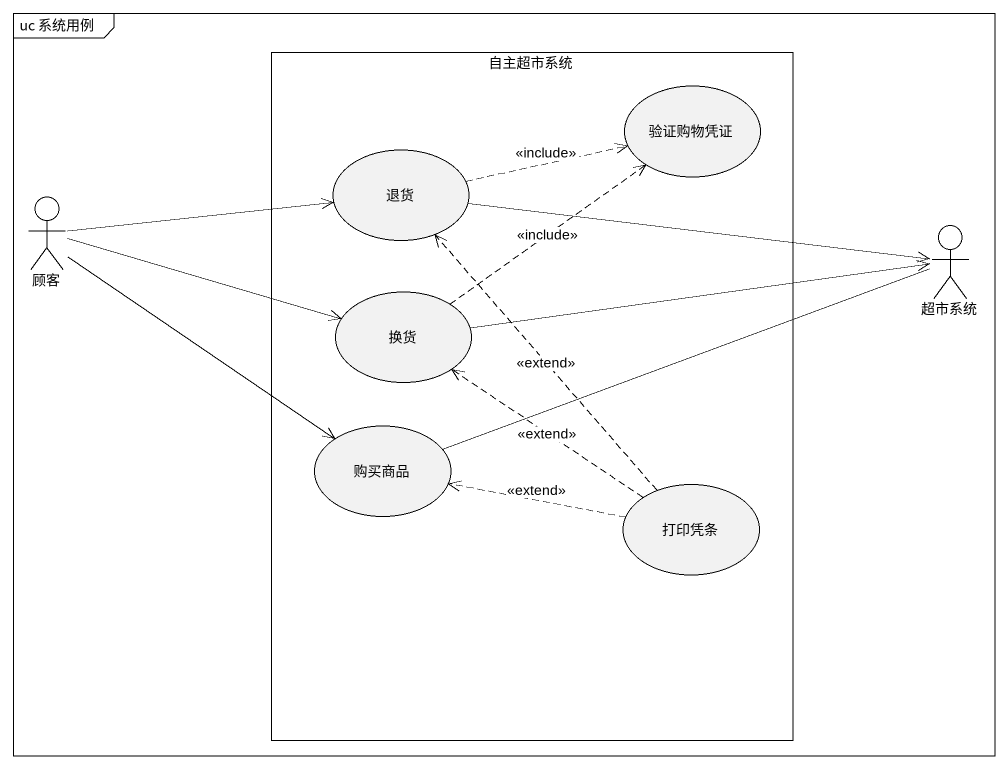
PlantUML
@startuml
mainframe uc 系统用例
rectangle 自主超市系统 {
  usecase 验证购物凭证
  usecase 退货
  usecase 换货
  usecase 购买商品
  usecase 打印凭条
}
actor 顾客
actor 超市系统
退货 .right.> 验证购物凭证 : <<include>>
退货 -right-> 超市系统
顾客 -right-> 退货
顾客 -right-> 换货
顾客 --> 购买商品
换货 .up.> 验证购物凭证 : <<include>>
换货 -right-> 超市系统
购买商品 -right- 超市系统
打印凭条 .up.> 退货 : <<extend>>
打印凭条 .up.> 换货 : <<extend>>
打印凭条 .left.> 购买商品 : <<extend>>
@enduml
